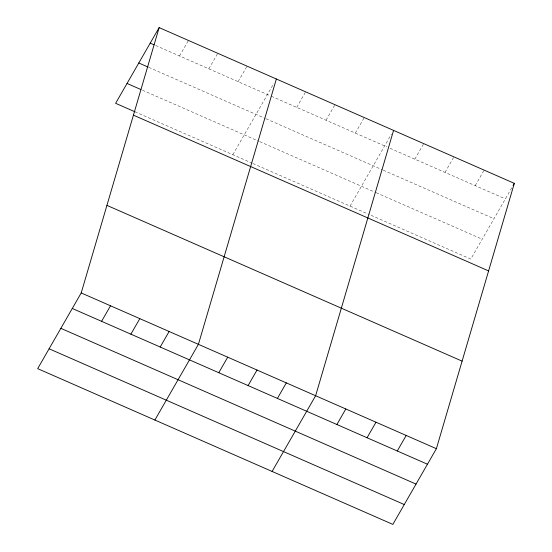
<?xml version="1.0" encoding="UTF-8"?>
<svg xmlns="http://www.w3.org/2000/svg" width="552" height="552" viewBox="0 0 552 552"><rect width="100%" height="100%" fill="white"/><g stroke="black" fill="none" stroke-linecap="round" stroke-linejoin="round"><path stroke-width="0.41" stroke-dasharray="2.76 2.07" d="M179.524 55.98L188.453 40.448M208.822 68.828L217.75 53.302M238.126 81.682L247.054 66.15M232.82 154.705L273.806 83.435M296.728 107.378L305.656 91.846M326.032 120.226L334.96 104.701M355.329 133.08L364.258 117.548M350.03 206.103L391.437 134.095M414.821 159.169L423.75 143.637M445.009 172.403L453.944 156.878M475.203 185.644L484.132 170.113M511.766 187.79L470.787 259.06L370.157 214.928M155.616 45.499L270.508 95.882M271.28 96.22L386.952 146.949M390.05 148.302L505.39 198.886M148.826 67.385L265.257 118.445M266.029 118.783L382.501 169.857M383.274 170.202L493.971 218.744M142.457 90.211L258.895 141.271M259.661 141.609L375.381 192.358M376.153 192.696L482.207 239.202M134.895 111.759L252.098 163.157M252.871 163.495L369.378 214.59"/><path stroke-width="0.83" d="M81.213 292.94L159.148 27.6L514.319 183.354L436.384 448.693L392.851 524.4L37.681 368.646L81.213 292.94L436.384 448.693M276.359 78.998L198.416 344.338L154.884 420.044M393.562 130.396L315.627 395.736L272.095 471.442M159.148 27.6L115.616 103.307L134.895 111.759M101.582 321.319L110.517 305.787M130.886 334.167L139.815 318.642M160.19 347.022L169.119 331.49M218.792 372.717L227.721 357.185M248.089 385.565L257.025 370.04M277.394 398.42L286.322 382.888M336.886 424.509L345.814 408.977M367.073 437.743L376.002 422.218M513.043 185.575L514.319 183.354M397.261 450.984L406.196 435.452M150.22 43.132L154.077 44.822M138.8 62.99L148.053 67.047M127.036 83.449L140.912 89.534M133.432 115.161L488.603 270.915M106.929 205.378L462.1 361.132M72.284 308.471L427.455 464.225M60.865 328.33L416.036 484.083M49.1 348.788L404.271 504.542"/></g></svg>
